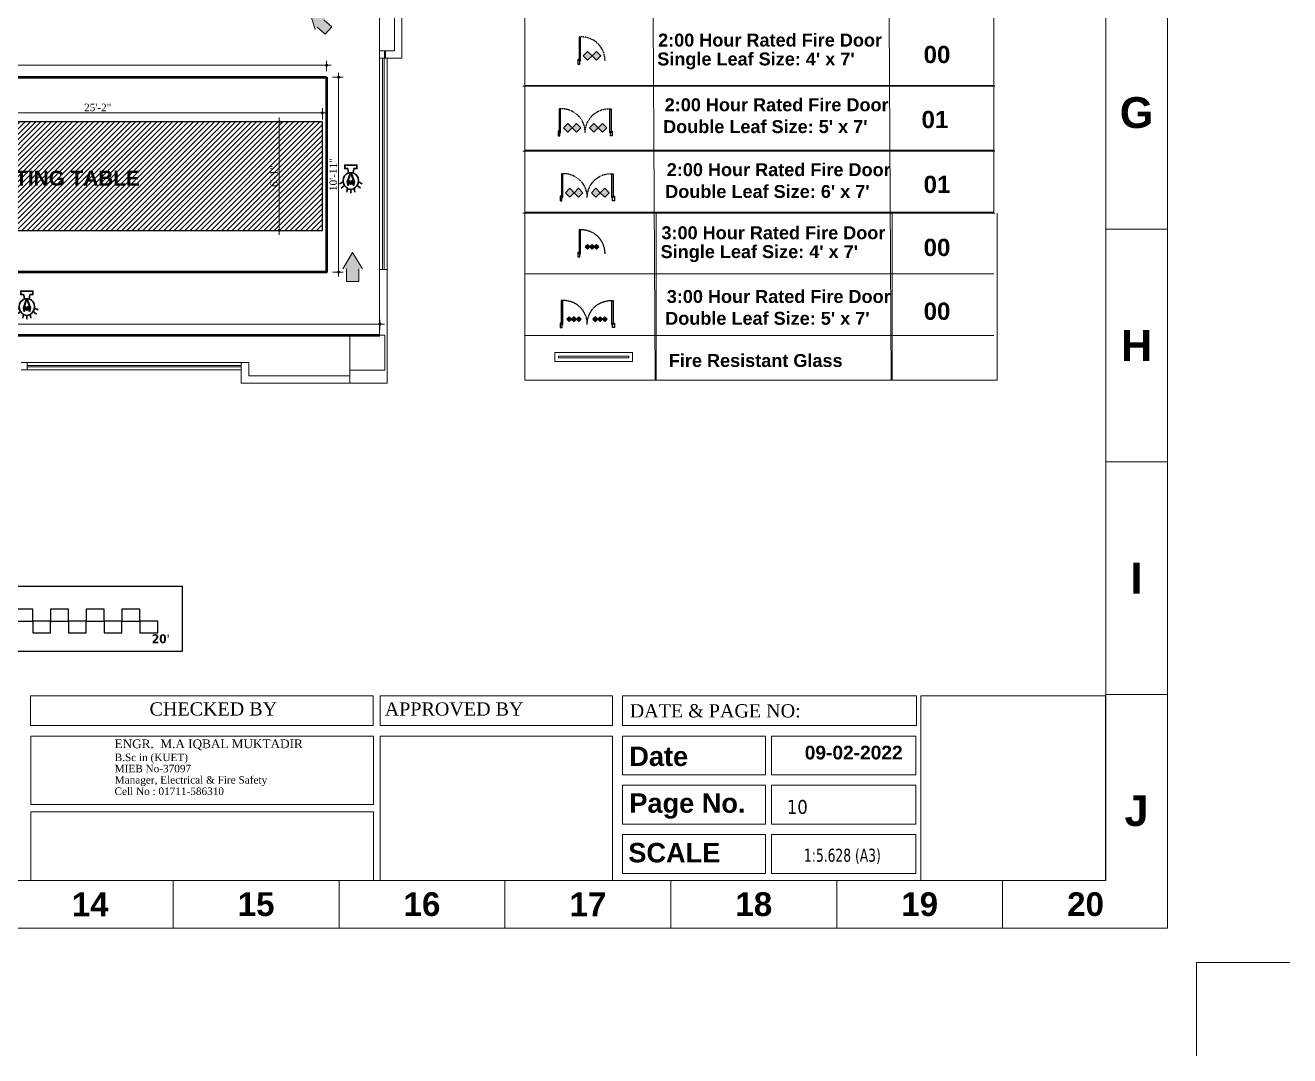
# Model space of a CAD drawing. Header units: inches. Extents: x -250485 to 735580, y -140410 to 288049.
# Drawn here: x 43845 to 44695, y 20729 to 21422 of the extents above; entities that cross this region are included whole.
import ezdxf

# ---------------------------------------------------------------- set-up
doc = ezdxf.new("R2010")
doc.units = ezdxf.units.IN
doc.header["$MEASUREMENT"] = 0
doc.header["$PDMODE"] = 35
doc.linetypes.add('DASH', pattern=[0.35, 0.25, -0.1])
doc.layers.get('0').update_dxf_attribs({"lineweight": 0})
doc.layers.get('Defpoints').update_dxf_attribs({"lineweight": 0})
for name, color, linetype in [('-TB', 7, 'Continuous'), ('A Furniture', 7, 'Continuous'), ('bp door', 40, 'Continuous')]:
    doc.layers.add(name, color=color, linetype=linetype)
for name, color, linetype, lineweight in [('A WALL', 7, 'Continuous', 35), ('A window', 150, 'Continuous', 0), ('AN-TEXT', 251, 'Continuous', 15), ('COLUMN-2', 102, 'Continuous', 0), ('DIM 01', 250, 'Continuous', 9), ('DIM_WORKING', 7, 'Continuous', 0), ('Emergency Light', 251, 'Continuous', 15), ('evacuation plan', 162, 'Continuous', 13), ('FF-VALVES', 170, 'Continuous', 18), ('Inline', 7, 'Continuous', 0), ('Layer1', 134, 'Continuous', 0), ('Outline', 7, 'Continuous', 0), ('Scale', 7, 'Continuous', 0), ('Scale_Text', 7, 'Continuous', 0), ('TEXT_TITLEBOX', 7, 'Continuous', 13), ('Titelblk', 7, 'Continuous', 25), ('TITLE', 7, 'Continuous', 20), ('wall', 7, 'Continuous', 0), ('WALL (I)', 7, 'Continuous', 0), ('window', 140, 'Continuous', 0)]:
    doc.layers.add(name, color=color, linetype=linetype, lineweight=lineweight)
doc.styles.add('arial narrow', font='tahoma.ttf')
doc.styles.add('isop', font='isocpeur.ttf')
doc.styles.add('REG', font='times.ttf')
doc.styles.add('SHT-TEXT-1', font='times.ttf', dxfattribs={"height": 12})
doc.styles.get("Standard").update_dxf_attribs({"font": 'arialbd.ttf', "height": 24})
doc.dimstyles.new('Dim-Pres', dxfattribs={"dimtxt": 5.5, "dimasz": 2, "dimexe": 1.5, "dimexo": 1.5, "dimgap": 1, "dimtad": 3, "dimdec": 0, "dimzin": 3, "dimdsep": 46, "dimlunit": 4, "dimtxsty": 'REG', "dimblk": 'point', "dimcen": 2, "dimclrd": 256, "dimclre": 256, "dimclrt": 7, "dimadec": 0, "dimazin": 0, "dimtfac": 0.75, "dimtdec": 0, "dimtmove": 1, "dimatfit": 3, "dimldrblk": 'point', "dimfxl": 0, "dimtolj": 1, "dimtzin": 0, "dimlwd": -1, "dimlwe": -1, "dimarcsym": 1})

# ---------------------------------------------------------------- blocks, each defined once
blk = doc.blocks.new('dot')
at = {"color": 4}
for p, q in [((-1.5, 0), (1.5, 0)), ((0, 1.5), (0, -1.5))]:
    blk.add_line(p, q, dxfattribs=at)
at = {"color": 6, "const_width": 0.5}
blk.add_lwpolyline([(-0.25, 0, 1), (0.25, 0, 1)], format="xyb", close=True, dxfattribs=at)
blk = doc.blocks.new('point')
blk.add_blockref('dot', (0, 0))
blk = doc.blocks.new('*D96')
at = {"layer": 'Defpoints', "color": 0, "ltscale": 30, "transparency": 16777216}
for p in [(44044.85, 21362.86), (43742.85, 21356.78), (44044.85, 21356.78)]:
    blk.add_point(p, dxfattribs=at)
at = {"layer": 'Layer1', "ltscale": 30, "transparency": 16777216}
for p, q in [((43742.85, 21358.28), (43742.85, 21364.36)), ((43744.85, 21362.86), (44042.85, 21362.86)), ((44044.85, 21358.28), (44044.85, 21364.36))]:
    blk.add_line(p, q, dxfattribs=at)
at = {"layer": 'Layer1', "ltscale": 30, "transparency": 16777216, "xscale": 2, "yscale": 2, "zscale": 2, "rotation": 180}
blk.add_blockref('point', (43742.85, 21362.86), dxfattribs=at)
at = {"layer": 'Layer1', "ltscale": 30, "transparency": 16777216, "xscale": 2, "yscale": 2, "zscale": 2}
blk.add_blockref('point', (44044.85, 21362.86), dxfattribs=at)
at = {"layer": 'Layer1', "color": 7, "ltscale": 30, "transparency": 16777216, "insert": (43893.85, 21366.41), "char_height": 5, "attachment_point": 5, "style": 'REG'}
blk.add_mtext('\\A1;25\'-2"', dxfattribs=at)
blk = doc.blocks.new('*D97')
at = {"layer": 'Defpoints', "color": 0, "ltscale": 30, "transparency": 16777216}
for p in [(44021.1, 21356.78), (44015.9, 21283.78), (44021.1, 21283.78)]:
    blk.add_point(p, dxfattribs=at)
at = {"layer": 'Layer1', "ltscale": 30, "transparency": 16777216}
for p, q in [((44019.6, 21356.78), (44014.4, 21356.78)), ((44015.9, 21354.78), (44015.9, 21285.78)), ((44019.6, 21283.78), (44014.4, 21283.78))]:
    blk.add_line(p, q, dxfattribs=at)
at = {"layer": 'Layer1', "ltscale": 30, "transparency": 16777216, "xscale": 2, "yscale": 2, "zscale": 2}
for p, rotation in [((44015.9, 21356.78), 90), ((44015.9, 21283.78), 270)]:
    blk.add_blockref('point', p, dxfattribs=dict(at, rotation=rotation))
at = {"layer": 'Layer1', "color": 7, "ltscale": 30, "transparency": 16777216, "insert": (44012.36, 21320.28), "char_height": 5, "attachment_point": 5, "rotation": 90, "style": 'REG'}
blk.add_mtext('\\A1;6\'-1"', dxfattribs=at)
blk = doc.blocks.new('single door')
at = {"ltscale": 100000}
h = blk.add_hatch(color=1, dxfattribs=at)
h.paths.add_polyline_path([(-35778.4, 23402), (-35782.7, 23397.8), (-35778.4, 23393.6), (-35778.4, 23393.6), (-35778.4, 23393.6), (-35774.2, 23397.8)])
h.paths.add_polyline_path([(-35782.7, 23389.3), (-35778.4, 23385.1), (-35774.2, 23389.3), (-35778.4, 23393.6), (-35778.4, 23393.6), (-35778.4, 23393.6)])
at = {"layer": 'bp door', "color": 1}
for points in [[(-35778.4, 23393.6), (-35774.2, 23397.8), (-35778.4, 23402), (-35782.7, 23397.8)], [(-35778.4, 23385.1), (-35774.2, 23389.3), (-35778.4, 23393.6), (-35782.7, 23389.3)], [(-35796.8, 23382.4), (-35796.8, 23381.1), (-35773.7, 23381.1), (-35773.7, 23382.4)], [(-35773.7, 23381.7), (-35773.7, 23381.1), (-35775.1, 23381.1), (-35775.1, 23379.9), (-35770.6, 23379.9), (-35770.6, 23381.7)]]:
    blk.add_lwpolyline(points, close=True, dxfattribs=at)
at = {"layer": 'bp door', "color": 1, "linetype": 'DASH'}
blk.add_arc((-35774, 23383.3), 22.9, 89.3284, 182.3206, dxfattribs=at)
blk = doc.blocks.new('hfev')
at = {"layer": 'evacuation plan'}
h = blk.add_hatch(color=60, dxfattribs=at)
h.dxf.hatch_style = 1
h.paths.add_polyline_path([(40299.1, 13041.1), (40287.2, 13021.2), (40310.9, 13021.2)])
h.paths.add_polyline_path([(40306.5, 13021.2), (40291.6, 13021.2), (40291.6, 13005.5), (40306.5, 13005.5)])
at = {"layer": 'evacuation plan', "color": 9, "true_color": 0xafd9aa}
for p, q in [((40287.2, 13021.2), (40299.1, 13041.1)), ((40299.1, 13041.1), (40310.9, 13021.2)), ((40291.6, 13021.2), (40291.6, 13005.5)), ((40306.5, 13021.2), (40306.5, 13005.5)), ((40291.6, 13005.5), (40306.5, 13005.5))]:
    blk.add_line(p, q, dxfattribs=at)
blk = doc.blocks.new('A$C16DB04AD')
at = {"layer": 'Emergency Light', "color": 154, "lineweight": 30}
for p, q in [((-6.5, -14.4), (-9.6, -16)), ((-5.4, -17.4), (-8.3, -19.8)), ((-2.9, -19.8), (-3.5, -23.2)), ((0, -20.7), (0, -24)), ((2.9, -19.8), (3.5, -23.2)), ((5.4, -17.4), (8.3, -19.8)), ((6.5, -14.4), (9.6, -16))]:
    blk.add_line(p, q, dxfattribs=at)
blk.add_lwpolyline([(-2, -6.6), (-2.5, -3.3, 0.371278), (-2.9, -2.9), (-5.2, -2.9), (-5.2, 0), (5.2, 0), (5.2, -2.9), (2.9, -2.9, 0.371278), (2.5, -3.3), (2, -6.6)], format="xyb", dxfattribs=at)
at = {"layer": 'Emergency Light', "color": 1, "lineweight": 30}
blk.add_lwpolyline([(-0.4, -6.6), (-3, -14.5), (-2.3, -17.3), (-1.1, -13.9), (0, -16.5), (1.1, -13.9), (2.3, -17.3), (3, -14.5), (0.4, -6.6)], dxfattribs=at)
blk.add_lwpolyline([(0.4, -7.3, 0.690361), (-0.4, -7.3), (-2.7, -14.5), (-2.2, -16.4), (-1.1, -13.2), (0, -15.9), (1.1, -13.2), (2.2, -16.4), (2.7, -14.5), (0.4, -7.3)], format="xyb", dxfattribs=at)
at = {"layer": 'Emergency Light', "color": 154, "lineweight": 30}
blk.add_lwpolyline([(-2, -6.6), (2, -6.6)], dxfattribs=at)
for centre, radius, start, end in [((0.8, -13.4), 7.38, 112.0671, 245.9767), ((-0.8, -13.4), 7.38, 294.0233, 67.9329), ((0, -16), 4.74, 241.9689, 298.0311)]:
    blk.add_arc(centre, radius, start, end, dxfattribs=at)
blk = doc.blocks.new('PAGE')
at = {"layer": 'Inline', "color": 252, "lineweight": 15}
blk.add_lwpolyline([(178051640.63, 22656441.11), (178051640.63, 22657235.79), (178050505.36, 22657235.79), (178050505.36, 22656441.11)], close=True, dxfattribs=at)
at = {"layer": 'Outline', "color": 252, "lineweight": 15}
for p, q in [((178051662.57, 22656424.24), (178051662.57, 22657252.66)), ((178050483.42, 22656424.24), (178051662.57, 22656424.24))]:
    blk.add_line(p, q, dxfattribs=at)
at = {"layer": 'Scale', "color": 252, "lineweight": 9}
for p, q in [((178051640.63, 22656672.88), (178051662.57, 22656672.88)), ((178051640.63, 22656590.1), (178051662.57, 22656590.1)), ((178051640.63, 22656507.32), (178051662.57, 22656507.32)), ((178051640.63, 22656507.32), (178051662.57, 22656507.32)), ((178051640.63, 22656507.32), (178051662.57, 22656507.32)), ((178051308.99, 22656424.24), (178051308.99, 22656441.11)), ((178051367.98, 22656424.24), (178051367.98, 22656441.11)), ((178051426.98, 22656424.24), (178051426.98, 22656441.11)), ((178051485.98, 22656424.24), (178051485.98, 22656441.11)), ((178051544.98, 22656424.24), (178051544.98, 22656441.11)), ((178051603.97, 22656424.24), (178051603.97, 22656441.11))]:
    blk.add_line(p, q, dxfattribs=at)
at = {"layer": 'Scale_Text', "color": 252, "lineweight": 13, "attachment_point": 5}
for s, insert, char_height, width in [('G', (178051651.6, 22656714.27), 10.97, 8.3603), ('H', (178051651.6, 22656631.49), 10.97, 8.3603), ('I', (178051651.6, 22656548.71), 10.97, 8.3603), ('J', (178051651.6, 22656465.93), 10.97, 8.3603), ('14', (178051279.49, 22656432.67), 8.435, 2.5102), ('15', (178051338.49, 22656432.67), 8.435, 2.5102), ('16', (178051397.48, 22656432.67), 8.435, 2.5102), ('17', (178051456.48, 22656432.67), 8.435, 2.5102), ('18', (178051515.48, 22656432.67), 8.435, 2.5102), ('19', (178051574.48, 22656432.67), 8.435, 2.5102), ('20', (178051633.47, 22656432.67), 8.435, 2.5102)]:
    blk.add_mtext(s, dxfattribs=dict(at, insert=insert, char_height=char_height, width=width))
blk = doc.blocks.new('Title')
at = {"layer": 'Defpoints', "color": 1, "ltscale": 10}
blk.add_lwpolyline([(-98623, -88042.4), (-98623, -87942.4), (-98523, -87942.4)], dxfattribs=at)
at = {"layer": 'Titelblk', "color": 3, "linetype": 'Continuous', "lineweight": 0, "xscale": 3.014611567961765, "yscale": 3.014611567959946, "zscale": 3.014611567966516}
blk.add_blockref('PAGE', (-536855255.8, -68388224), dxfattribs=at)
blk = doc.blocks.new('*D818')
at = {"layer": 'Defpoints', "color": 0, "ltscale": 30, "transparency": 16777216}
for p in [(44047.72, 21386.78), (44055.75, 21386.78), (44047.72, 21255.78)]:
    blk.add_point(p, dxfattribs=at)
at = {"layer": 'Layer1', "ltscale": 30, "transparency": 16777216}
for p, q in [((44051.75, 21386.78), (44057.25, 21386.78)), ((44055.75, 21257.78), (44055.75, 21384.78)), ((44051.75, 21255.78), (44057.25, 21255.78))]:
    blk.add_line(p, q, dxfattribs=at)
at = {"layer": 'Layer1', "ltscale": 30, "transparency": 16777216, "xscale": 2, "yscale": 2, "zscale": 2}
for p, rotation in [((44055.75, 21386.78), 90), ((44055.75, 21255.78), 270)]:
    blk.add_blockref('point', p, dxfattribs=dict(at, rotation=rotation))
at = {"layer": 'Layer1', "color": 7, "ltscale": 30, "transparency": 16777216, "insert": (44052.2, 21321.28), "char_height": 5, "attachment_point": 5, "rotation": 90, "style": 'REG'}
blk.add_mtext('\\A1;10\'-11"', dxfattribs=at)
blk = doc.blocks.new('*D820')
at = {"layer": 'Defpoints', "color": 0, "ltscale": 30, "transparency": 16777216}
for p in [(42638.85, 21220.79), (42638.85, 21213.39), (44083.53, 21213.39)]:
    blk.add_point(p, dxfattribs=at)
at = {"layer": 'Layer1', "ltscale": 30, "transparency": 16777216}
for p, q in [((42638.85, 21216.79), (42638.85, 21222.29)), ((44083.53, 21216.79), (44083.53, 21222.29)), ((44081.53, 21220.79), (42640.85, 21220.79))]:
    blk.add_line(p, q, dxfattribs=at)
at = {"layer": 'Layer1', "ltscale": 30, "transparency": 16777216, "xscale": 2, "yscale": 2, "zscale": 2, "rotation": 180}
blk.add_blockref('point', (42638.85, 21220.79), dxfattribs=at)
at = {"layer": 'Layer1', "ltscale": 30, "transparency": 16777216, "xscale": 2, "yscale": 2, "zscale": 2}
blk.add_blockref('point', (44083.53, 21220.79), dxfattribs=at)
at = {"layer": 'Layer1', "color": 7, "ltscale": 30, "transparency": 16777216, "insert": (43361.19, 21224.34), "char_height": 5, "attachment_point": 5, "style": 'REG'}
blk.add_mtext('\\A1;120\'-5"', dxfattribs=at)
blk = doc.blocks.new('*D827')
at = {"layer": 'Defpoints', "color": 0, "ltscale": 30, "transparency": 16777216}
for p in [(44047.72, 21394.85), (42773.81, 21386.78), (44047.72, 21386.78)]:
    blk.add_point(p, dxfattribs=at)
at = {"layer": 'Layer1', "ltscale": 30, "transparency": 16777216}
for p, q in [((42773.81, 21390.85), (42773.81, 21396.35)), ((42775.81, 21394.85), (44045.72, 21394.85)), ((44047.72, 21390.85), (44047.72, 21396.35))]:
    blk.add_line(p, q, dxfattribs=at)
at = {"layer": 'Layer1', "ltscale": 30, "transparency": 16777216, "xscale": 2, "yscale": 2, "zscale": 2, "rotation": 180}
blk.add_blockref('point', (42773.81, 21394.85), dxfattribs=at)
at = {"layer": 'Layer1', "ltscale": 30, "transparency": 16777216, "xscale": 2, "yscale": 2, "zscale": 2}
blk.add_blockref('point', (44047.72, 21394.85), dxfattribs=at)
at = {"layer": 'Layer1', "color": 7, "ltscale": 30, "transparency": 16777216, "insert": (43410.76, 21398.39), "char_height": 5, "attachment_point": 5, "style": 'REG'}
blk.add_mtext('\\A1;106\'-2"', dxfattribs=at)

msp = doc.modelspace()

# ---------------------------------------------------------------- hatches: boundary and pattern name
at = {"ltscale": 100000}
h = msp.add_hatch(color=1, dxfattribs=at)
h.paths.add_polyline_path([(44227.67, 21272.63), (44226.13, 21274.18), (44224.58, 21272.63), (44224.59, 21272.63), (44224.58, 21272.62), (44226.13, 21271.08)])
h.paths.add_polyline_path([(44223.04, 21274.18), (44221.49, 21272.63), (44223.04, 21271.08), (44224.58, 21272.62), (44224.58, 21272.63), (44224.58, 21272.63)])
h = msp.add_hatch(color=1, dxfattribs=at)
h.paths.add_polyline_path([(44230.76, 21272.63), (44229.21, 21274.18), (44227.67, 21272.63), (44227.67, 21272.63), (44227.67, 21272.62), (44229.21, 21271.08)])
h.paths.add_polyline_path([(44226.13, 21274.18), (44224.58, 21272.63), (44226.13, 21271.08), (44227.67, 21272.62), (44227.66, 21272.63), (44227.67, 21272.63)])
h = msp.add_hatch(color=1, dxfattribs=at)
h.paths.add_polyline_path([(44215.59, 21224.13), (44214.01, 21225.72), (44212.42, 21224.14), (44212.43, 21224.13), (44212.42, 21224.12), (44214.01, 21222.54)])
h.paths.add_polyline_path([(44210.84, 21225.72), (44209.25, 21224.13), (44210.84, 21222.54), (44212.42, 21224.12), (44212.42, 21224.13), (44212.42, 21224.14)])
h = msp.add_hatch(color=1, dxfattribs=at)
h.paths.add_polyline_path([(44218.76, 21224.13), (44217.17, 21225.72), (44215.59, 21224.14), (44215.59, 21224.13), (44215.59, 21224.12), (44217.17, 21222.54)])
h.paths.add_polyline_path([(44214.01, 21225.72), (44212.42, 21224.13), (44214.01, 21222.54), (44215.59, 21224.12), (44215.58, 21224.13), (44215.59, 21224.14)])
h = msp.add_hatch(color=1, dxfattribs=at)
h.paths.add_polyline_path([(44233.1, 21224.13), (44231.51, 21225.72), (44229.93, 21224.14), (44229.93, 21224.13), (44229.93, 21224.12), (44231.51, 21222.54)])
h.paths.add_polyline_path([(44228.35, 21225.72), (44226.76, 21224.13), (44228.35, 21222.54), (44229.93, 21224.12), (44229.92, 21224.13), (44229.93, 21224.14)])
h = msp.add_hatch(color=1, dxfattribs=at)
h.paths.add_polyline_path([(44236.26, 21224.13), (44234.68, 21225.72), (44233.09, 21224.14), (44233.1, 21224.13), (44233.09, 21224.12), (44234.68, 21222.54)])
h.paths.add_polyline_path([(44231.51, 21225.72), (44229.92, 21224.13), (44231.51, 21222.54), (44233.09, 21224.12), (44233.09, 21224.13), (44233.09, 21224.14)])
at = {"layer": 'A Furniture'}
h = msp.add_hatch(dxfattribs=at)
h.set_pattern_fill('ANSI31', scale=20, style=0)
h.set_pattern_definition([(45, (25725.2463, -14133.1717), (-1.76776695, 1.76776695), [])])
h.paths.add_polyline_path([(43742.85, 21283.78), (44044.85, 21283.78), (44044.85, 21356.78), (43742.85, 21356.78)])
h.paths.add_polyline_path([(43807.2, 21308.48), (43924.73, 21308.48), (43924.73, 21329.09), (43807.2, 21329.09)], flags=24)

# ---------------------------------------------------------------- linework, layer by layer
at = {"layer": 'A Furniture', "color": 7}
msp.add_lwpolyline([(43742.85, 21283.78), (44044.85, 21283.78), (44044.85, 21356.78), (43742.85, 21356.78)], close=True, dxfattribs=at)
at = {"layer": 'A WALL', "color": 7, "ltscale": 30}
msp.add_line((44086.85, 21404.53), (44086.85, 21399.53), dxfattribs=at)
at = {"layer": 'A window', "color": 4, "ltscale": 30}
msp.add_lwpolyline([(44201.16, 21201.59), (44201.16, 21195.67), (44253.31, 21195.67), (44253.31, 21201.59), (44201.16, 21201.59)], dxfattribs=at)
msp.add_lwpolyline([(44203.53, 21199.22), (44203.53, 21198.04), (44250.94, 21198.04), (44250.94, 21199.22)], close=True, dxfattribs=at)
at = {"layer": 'bp door', "color": 1}
for p, q in [((44239.4, 21220.56), (44239.4, 21236.59)), ((44239.4, 21236.59), (44240.34, 21236.59)), ((44240.34, 21236.59), (44240.34, 21220.56)), ((44240.34, 21220.56), (44239.4, 21220.56)), ((44239.87, 21218.38), (44239.87, 21220.56)), ((44239.87, 21220.56), (44240.34, 21220.56)), ((44241.12, 21218.38), (44239.87, 21218.38)), ((44240.34, 21221.5), (44241.12, 21221.5)), ((44240.34, 21220.56), (44240.34, 21221.5)), ((44241.12, 21221.5), (44241.12, 21218.38))]:
    msp.add_line(p, q, dxfattribs=at)
for points in [[(44218.35, 21284.11), (44217.42, 21284.11), (44217.42, 21268.09), (44218.35, 21268.09)], [(44221.49, 21272.63), (44223.04, 21271.08), (44224.59, 21272.63), (44223.04, 21274.18)], [(44224.58, 21272.63), (44226.13, 21271.08), (44227.67, 21272.63), (44226.13, 21274.18)], [(44224.58, 21272.63), (44226.13, 21271.08), (44227.67, 21272.63), (44226.13, 21274.18)], [(44227.66, 21272.63), (44229.21, 21271.08), (44230.76, 21272.63), (44229.21, 21274.18)], [(44217.89, 21268.09), (44217.42, 21268.09), (44217.42, 21269.02), (44216.64, 21269.02), (44216.64, 21265.9), (44217.89, 21265.9)], [(44206.42, 21236.59), (44205.48, 21236.59), (44205.48, 21220.56), (44206.42, 21220.56)], [(44209.25, 21224.13), (44210.84, 21222.54), (44212.43, 21224.13), (44210.84, 21225.72)], [(44212.42, 21224.13), (44214.01, 21222.54), (44215.59, 21224.13), (44214.01, 21225.72)], [(44212.42, 21224.13), (44214.01, 21222.54), (44215.59, 21224.13), (44214.01, 21225.72)], [(44215.58, 21224.13), (44217.17, 21222.54), (44218.76, 21224.13), (44217.17, 21225.72)], [(44226.76, 21224.13), (44228.35, 21222.54), (44229.93, 21224.13), (44228.35, 21225.72)], [(44229.92, 21224.13), (44231.51, 21222.54), (44233.1, 21224.13), (44231.51, 21225.72)], [(44229.92, 21224.13), (44231.51, 21222.54), (44233.1, 21224.13), (44231.51, 21225.72)], [(44233.09, 21224.13), (44234.68, 21222.54), (44236.26, 21224.13), (44234.68, 21225.72)], [(44205.95, 21220.56), (44205.48, 21220.56), (44205.48, 21221.5), (44204.7, 21221.5), (44204.7, 21218.38), (44205.95, 21218.38)]]:
    msp.add_lwpolyline(points, close=True, dxfattribs=at)
at = {"layer": 'bp door', "color": 1, "linetype": 'DASH'}
for centre in [(44219, 21268.27), (44207.06, 21220.75)]:
    msp.add_arc(centre, 15.85, 359.32844, 92.32063, dxfattribs=at)
at = {"layer": 'bp door', "color": 1, "linetype": 'DASH', "extrusion": (0, 0, -1)}
msp.add_ellipse((44238.76, 21220.75), major_axis=(-11.21, 11.21), ratio=1, start_param=5.486066, end_param=7.109086, dxfattribs=at)
at = {"layer": 'COLUMN-2', "color": 7}
msp.add_lwpolyline([(44063.35, 21189.89), (44086.85, 21189.89), (44086.85, 21213.39), (44063.35, 21213.39)], close=True, dxfattribs=at)
at = {"layer": 'DIM 01', "color": 7, "lineweight": -2}
for points in [[(43618.02, 21044.49), (43950.65, 21044.49), (43950.65, 21000.72), (43618.02, 21000.72)], [(43838.16, 21021.07), (43850.16, 21021.07), (43850.16, 21029.01), (43838.16, 21029.01)], [(43862.16, 21021.07), (43874.16, 21021.07), (43874.16, 21029.01), (43862.16, 21029.01)], [(43886.16, 21021.07), (43898.16, 21021.07), (43898.16, 21029.01), (43886.16, 21029.01)], [(43910.16, 21021.07), (43922.16, 21021.07), (43922.16, 21029.01), (43910.16, 21029.01)], [(43850.16, 21013.12), (43862.16, 21013.12), (43862.16, 21021.07), (43850.16, 21021.07)], [(43874.16, 21013.12), (43886.16, 21013.12), (43886.16, 21021.07), (43874.16, 21021.07)], [(43898.16, 21013.12), (43910.16, 21013.12), (43910.16, 21021.07), (43898.16, 21021.07)], [(43922.16, 21013.12), (43934.16, 21013.12), (43934.16, 21021.07), (43922.16, 21021.07)]]:
    msp.add_lwpolyline(points, close=True, dxfattribs=at)
at = {"layer": 'DIM_WORKING', "color": 7, "ltscale": 30}
msp.add_line((44063.35, 21190.03), (44063.35, 21181.03), dxfattribs=at)
msp.add_lwpolyline([(44083.35, 21434.53), (44083.35, 21404.53)], dxfattribs=at)
at = {"layer": 'evacuation plan', "color": 11, "ltscale": 10, "true_color": 0xf27172}
for p, q in [((44180.91, 21426.85), (44180.91, 21295.46)), ((44267.13, 21426.85), (44268.45, 21183.1)), ((44425.79, 21426.85), (44427.11, 21183.1)), ((44496.21, 21427.09), (44496.21, 21296.04)), ((44179.51, 21380.73), (44496.96, 21380.73)), ((44180.68, 21381.31), (44496.21, 21381.31)), ((44179.51, 21337.11), (44496.96, 21337.11)), ((44180.9, 21337.8), (44496.21, 21337.8)), ((44179.51, 21295.46), (44496.96, 21295.46)), ((44180.9, 21296.15), (44496.21, 21296.15)), ((44180.9, 21296.15), (44496.21, 21296.15)), ((44180.91, 21295.46), (44180.91, 21183.1)), ((44269.21, 21296.04), (44269.21, 21183.1)), ((44427.88, 21296.04), (44427.88, 21183.1)), ((44498.35, 21295.46), (44498.35, 21183.1)), ((44180.9, 21254.68), (44496.21, 21254.68)), ((44180.9, 21213.14), (44496.21, 21213.14)), ((44180.91, 21183.1), (44498.35, 21183.1))]:
    msp.add_line(p, q, dxfattribs=at)
at = {"layer": 'TEXT_TITLEBOX'}
for p, q in [((43848.72, 20950.81), (43848.72, 20970.78)), ((43848.72, 20970.78), (44079.09, 20970.78)), ((44079.09, 20970.78), (44079.09, 20950.81)), ((44083.82, 20950.81), (44083.82, 20970.78)), ((44083.82, 20970.78), (44239.91, 20970.78)), ((44239.91, 20970.78), (44239.91, 20950.81)), ((44246.6, 20950.81), (44246.6, 20970.78)), ((44246.6, 20970.78), (44444.25, 20970.78)), ((44444.25, 20970.78), (44444.25, 20950.81)), ((44447.18, 20846.61), (44447.18, 20970.78)), ((44447.18, 20970.78), (44571.35, 20970.78)), ((44571.35, 20970.78), (44571.35, 20846.61)), ((44079.09, 20950.81), (43848.72, 20950.81)), ((44239.91, 20950.81), (44083.82, 20950.81)), ((44444.25, 20950.81), (44246.6, 20950.81)), ((43848.8, 20897.69), (43848.8, 20943.81)), ((43848.8, 20943.81), (44079.16, 20943.81)), ((44079.16, 20943.81), (44079.16, 20897.69)), ((44083.82, 20846.61), (44083.82, 20943.81)), ((44083.82, 20943.81), (44239.91, 20943.81)), ((44239.91, 20943.81), (44239.91, 20846.61)), ((44246.6, 20917.66), (44246.6, 20943.81)), ((44246.6, 20943.81), (44342.7, 20943.81)), ((44342.7, 20943.81), (44342.7, 20917.66)), ((44346.78, 20917.66), (44346.78, 20943.81)), ((44346.78, 20943.81), (44443.74, 20943.81)), ((44443.74, 20943.81), (44443.74, 20917.66)), ((44342.7, 20917.66), (44246.6, 20917.66)), ((44443.74, 20917.66), (44346.78, 20917.66)), ((44246.6, 20884.5), (44246.6, 20910.65)), ((44246.6, 20910.65), (44342.7, 20910.65)), ((44342.7, 20910.65), (44342.7, 20884.5)), ((44346.78, 20884.5), (44346.78, 20910.65)), ((44346.78, 20910.65), (44443.74, 20910.65)), ((44443.74, 20910.65), (44443.74, 20884.5)), ((44079.16, 20897.69), (43848.8, 20897.69)), ((43848.8, 20846.61), (43848.8, 20892.73)), ((43848.8, 20892.73), (44079.16, 20892.73)), ((44079.16, 20892.73), (44079.16, 20846.61)), ((44342.7, 20884.5), (44246.6, 20884.5)), ((44443.74, 20884.5), (44346.78, 20884.5)), ((44246.6, 20851.35), (44246.6, 20877.5)), ((44246.6, 20877.5), (44342.7, 20877.5)), ((44342.7, 20877.5), (44342.7, 20851.35)), ((44346.78, 20851.35), (44346.78, 20877.5)), ((44346.78, 20877.5), (44443.74, 20877.5)), ((44443.74, 20877.5), (44443.74, 20851.35)), ((44342.7, 20851.35), (44246.6, 20851.35)), ((44443.74, 20851.35), (44346.78, 20851.35)), ((44079.16, 20846.61), (43848.8, 20846.61)), ((44239.91, 20846.61), (44083.82, 20846.61)), ((44571.35, 20846.61), (44447.18, 20846.61))]:
    msp.add_line(p, q, dxfattribs=at)
at = {"layer": 'wall', "color": 75, "lineweight": 53, "ltscale": 100000}
msp.add_lwpolyline([(44047.72, 21386.78), (44047.72, 21255.78), (42773.81, 21255.78), (42773.81, 21386.78)], close=True, dxfattribs=at)
msp.add_lwpolyline([(42638.85, 21213.39), (44083.53, 21213.39)], dxfattribs=at)
at = {"layer": 'WALL (I)', "color": 7, "ltscale": 30}
for p, q in [((44093.35, 21404.53), (44093.35, 21488.03)), ((44098.35, 21399.53), (44098.35, 21493.03)), ((44093.35, 21404.53), (44083.35, 21404.53)), ((44083.35, 21399.53), (44083.35, 21404.53)), ((44098.35, 21399.53), (44083.35, 21399.53)), ((44083.35, 21257.53), (44088.35, 21257.53)), ((44083.35, 21257.53), (44083.35, 21213.53)), ((44088.35, 21181.03), (44088.35, 21257.53)), ((44080.85, 21213.53), (44083.35, 21213.53)), ((44083.35, 21213.53), (44083.35, 21213.53)), ((43842.35, 21195.03), (43846.35, 21195.03)), ((43846.35, 21190.03), (43842.35, 21190.03)), ((43846.35, 21195.03), (43846.35, 21190.03)), ((43990.35, 21181.03), (43990.35, 21195.03)), ((43990.35, 21195.03), (43995.35, 21195.03)), ((43995.35, 21186.03), (43995.35, 21195.03)), ((44088.35, 21181.03), (43990.35, 21181.03)), ((44063.35, 21186.03), (43995.35, 21186.03))]:
    msp.add_line(p, q, dxfattribs=at)
at = {"layer": 'window', "color": 7, "ltscale": 30}
for p, q in [((44083.35, 21257.53), (44083.35, 21399.53)), ((44085.35, 21257.53), (44085.35, 21399.53)), ((44086.35, 21257.53), (44086.35, 21399.53)), ((44088.35, 21257.53), (44088.35, 21399.53)), ((43846.35, 21195.03), (43990.35, 21195.03)), ((43846.35, 21193.03), (43990.35, 21193.03)), ((43846.35, 21192.03), (43990.35, 21192.03)), ((43846.35, 21190.03), (43990.35, 21190.03))]:
    msp.add_line(p, q, dxfattribs=at)

# ---------------------------------------------------------------- block references
at = {"layer": 'Emergency Light', "lineweight": 30, "xscale": 0.7868064756185049, "yscale": 0.7868064756185049, "zscale": 0.7868064756213451}
for p in [(44063.99, 21327.67), (43846.23, 21242.93)]:
    msp.add_blockref('A$C16DB04AD', p, dxfattribs=at)
at = {"layer": 'evacuation plan', "color": 11, "true_color": 0xf27172, "xscale": -0.4530363550475318, "yscale": 0.4530363550470611, "zscale": 0.4530363548521464, "rotation": 48.57524525272341}
msp.add_blockref('hfev', (60546.36, 31209.36), dxfattribs=at)
at = {"layer": 'evacuation plan', "color": 11, "true_color": 0xf27172, "xscale": -0.5499328878868255, "yscale": 0.5499328878868255, "zscale": 0.5499328876488784}
msp.add_blockref('hfev', (66227.01, 14097.23), dxfattribs=at)
at = {"layer": 'TITLE', "xscale": 0.6269545389804989, "yscale": 0.6269545389804989, "zscale": 0.6269545337923679}
msp.add_blockref('Title', (106464.49, 75927.39), dxfattribs=at)
at = {"layer": 'wall', "color": 4, "ltscale": 100000, "yscale": 0.6932539688132238}
for p, xscale, zscale, rotation in [((28008.4, -3402.46), 0.6932539688132238, 0.6932539688150428, 270), ((27995.08, -3450.8), 0.6932539688132238, 0.6932539688150428, 270), ((60447.96, -3450.8), -0.6932539688132238, 0.6932539688148226, 90), ((27996.47, -3494.42), 0.6932539688132238, 0.6932539688150428, 270), ((60449.35, -3494.42), -0.6932539688132238, 0.6932539688148226, 90)]:
    msp.add_blockref('single door', p, dxfattribs=dict(at, xscale=xscale, zscale=zscale, rotation=rotation))

# ---------------------------------------------------------------- texts
at = {"layer": '-TB', "lineweight": 0, "insert": (44357.06, 20900.81), "char_height": 9.367, "width": 48.2158, "attachment_point": 1, "style": 'arial narrow'}
msp.add_mtext('10', dxfattribs=at)
at = {"layer": 'A Furniture', "color": 7, "ltscale": 0.25, "insert": (43865.95, 21313.77), "char_height": 10, "width": 150.524, "attachment_point": 8, "rotation": 359.99968}
msp.add_mtext('CUTTING TABLE', dxfattribs=at)
at = {"layer": 'AN-TEXT', "lineweight": 25, "insert": (43930.3, 21012.21), "char_height": 6, "width": 8.2447, "attachment_point": 1, "style": 'isop'}
msp.add_mtext("{\\fTahoma|b1|i0|c0|p34;\\C7;20'}", dxfattribs=at)
at = {"layer": 'evacuation plan', "color": 11, "lineweight": -2, "true_color": 0xf27172}
for s, height, p in [('2:00 Hour Rated Fire Door', 8.6944, (44270.53, 21407.4)), ("Single Leaf Size: 4' x 7'", 8.6944, (44269.97, 21394.7)), ('00', 11.603, (44448.97, 21396.24)), ('2:00 Hour Rated Fire Door', 8.6944, (44274.97, 21363.9)), ("Double Leaf Size: 5' x 7'", 8.6944, (44273.9, 21349.21)), ('01', 11.603, (44447.58, 21352.53)), ('2:00 Hour Rated Fire Door', 8.6944, (44276.36, 21320.27)), ('01', 11.603, (44448.97, 21308.91)), ("Double Leaf Size: 6' x 7'", 8.6944, (44275.3, 21305.59)), ('3:00 Hour Rated Fire Door', 8.6944, (44272.79, 21277.85)), ("Single Leaf Size: 4' x 7'", 8.6944, (44272.23, 21265.15)), ('00', 11.603, (44448.97, 21266.53)), ('3:00 Hour Rated Fire Door', 8.6944, (44276.36, 21235)), ('00', 11.603, (44448.97, 21223.64)), ("Double Leaf Size: 5' x 7'", 8.6944, (44275.3, 21220.32)), ('Fire Resistant Glass', 8.6944, (44277.75, 21191.94))]:
    msp.add_text(s, height=height, dxfattribs=at).set_placement(p)
at = {"layer": 'FF-VALVES', "color": 7, "style": 'arial narrow', "width": 0.8}
msp.add_text('1:5.628 (A3)', height=8.7527, dxfattribs=at).set_placement((44368.56, 20859.28))
at = {"layer": 'TEXT_TITLEBOX', "lineweight": 25, "style": 'SHT-TEXT-1'}
for s, height, p in [('CHECKED BY', 8.923, (43928.7, 20957.56)), ('APPROVED BY', 8.9234, (44086.77, 20957.51)), ('DATE & PAGE NO:', 8.9234, (44251.44, 20956.28)), ('ENGR.  M.A IQBAL MUKTADIR', 5.8648, (43905.22, 20935.64)), ('B.Sc in (KUET)', 4.9977, (43905.27, 20926.93)), ('MIEB No-37097', 4.9977, (43905.27, 20919.43)), ('Manager, Electrical & Fire Safety', 4.9977, (43905.27, 20911.8)), ('Cell No : 01711-586310', 4.9977, (43905.13, 20904.18))]:
    msp.add_text(s, height=height, dxfattribs=at).set_placement(p)
at = {"layer": 'TEXT_TITLEBOX', "lineweight": 25}
for s, height, p in [('Date', 13.062, (44251.18, 20923.64)), ('09-02-2022', 9.206, (44369.1, 20928.05)), ('Page No.', 13.062, (44251.19, 20892.2))]:
    msp.add_text(s, height=height, dxfattribs=at).set_placement(p)
at = {"layer": 'TEXT_TITLEBOX', "color": 1, "lineweight": 25}
msp.add_text('SCALE', height=13.062, dxfattribs=at).set_placement((44250.51, 20858.85))

# ---------------------------------------------------------------- dimensions: what is measured, and where the dimension line sits
at = {"layer": 'Layer1', "ltscale": 30}
for base, p1, p2, picture, middle in [((44047.72, 21394.85), (42773.81, 21386.78), (44047.72, 21386.78), '*D827', (43410.76, 21398.39)), ((42638.85, 21220.79), (44083.53, 21213.39), (42638.85, 21213.39), '*D820', (43361.19, 21224.34))]:
    dim = msp.add_linear_dim(base=base, p1=p1, p2=p2, dimstyle='Dim-Pres', override={"dimtxt": 5, "dimfxl": 4, "dimfxlon": 1}, dxfattribs=at)
    dim.commit()
    dim.dimension.update_dxf_attribs({"geometry": picture, "text_midpoint": middle})
dim = msp.add_linear_dim(base=(44055.75, 21386.78), p1=(44047.72, 21255.78), p2=(44047.72, 21386.78), angle=90, dimstyle='Dim-Pres', override={"dimtxt": 5, "dimfxl": 4, "dimfxlon": 1}, dxfattribs=at)
dim.commit()
dim.dimension.update_dxf_attribs({"geometry": '*D818', "text_midpoint": (44052.2, 21321.28)})
at = {"layer": 'Layer1', "color": 7, "ltscale": 30}
dim = msp.add_linear_dim(base=(44044.85, 21362.86), p1=(43742.85, 21356.78), p2=(44044.85, 21356.78), dimstyle='Dim-Pres', override={"dimtxt": 5}, dxfattribs=at)
dim.commit()
dim.dimension.update_dxf_attribs({"geometry": '*D96', "text_midpoint": (43893.85, 21366.41)})
dim = msp.add_linear_dim(base=(44015.9, 21283.78), p1=(44021.1, 21356.78), p2=(44021.1, 21283.78), angle=90, dimstyle='Dim-Pres', override={"dimtxt": 5}, dxfattribs=at)
dim.commit()
dim.dimension.update_dxf_attribs({"geometry": '*D97', "text_midpoint": (44012.36, 21320.28)})

doc.saveas('drawing.dxf')
